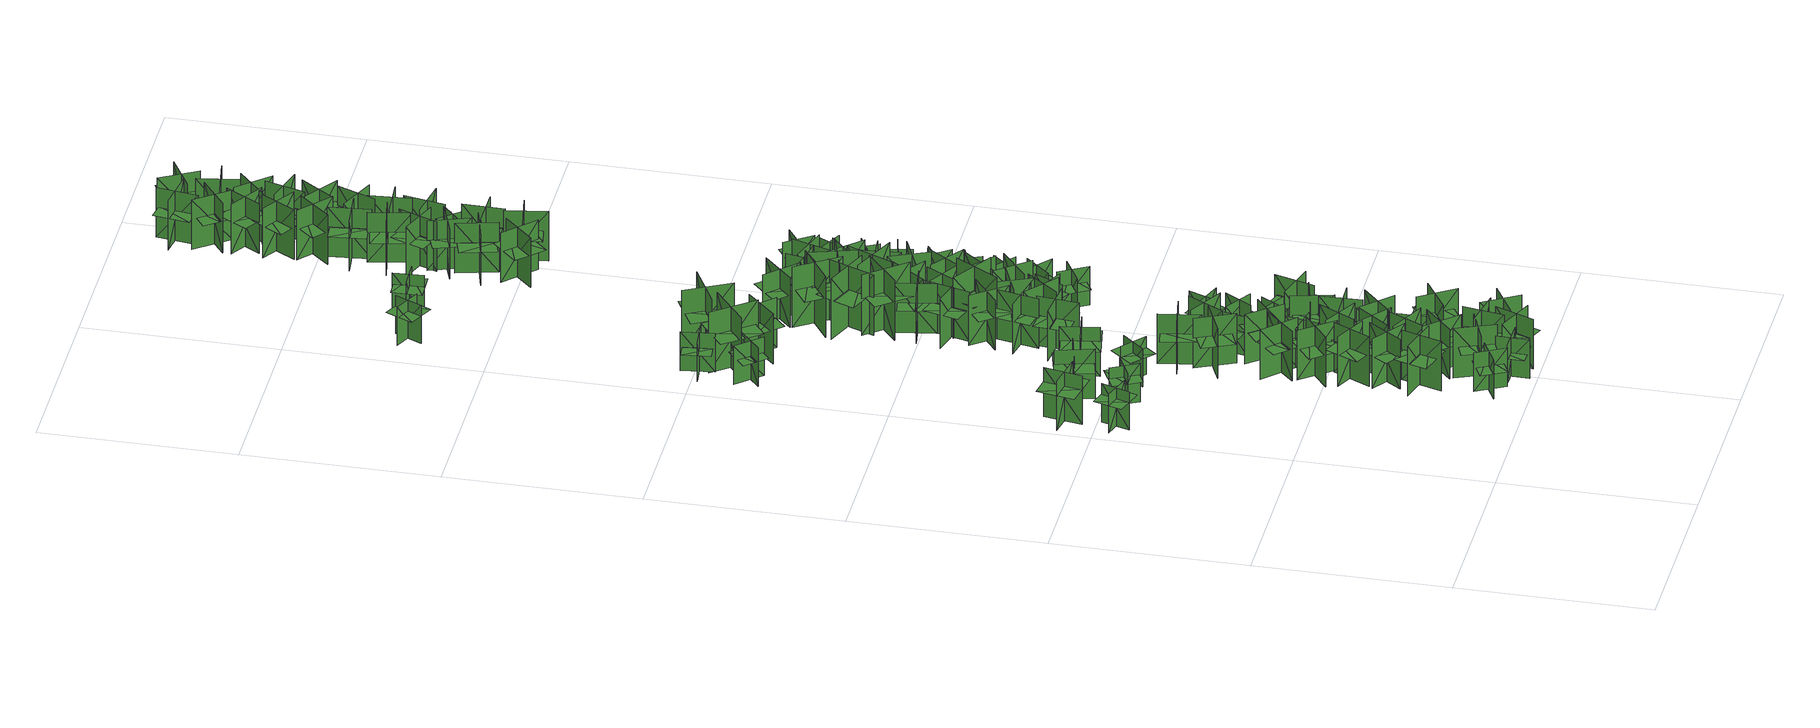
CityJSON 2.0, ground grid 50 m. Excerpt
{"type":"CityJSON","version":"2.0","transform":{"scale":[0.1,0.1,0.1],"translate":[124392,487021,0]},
"CityObjects":{
"tree1":{"type":"SolitaryVegetationObject","geometry":[{"type":"MultiSurface","lod":"1","boundaries":[[[0,1,2]],[[0,2,3]],[[4,5,6]],[[4,6,7]],[[8,9,10]],[[8,10,11]],[[8,11,12]],[[8,12,13]]]}]},
"tree2":{"type":"SolitaryVegetationObject","geometry":[{"type":"MultiSurface","lod":"1","boundaries":[[[14,15,16]],[[14,16,17]],[[18,19,20]],[[18,20,21]],[[22,23,24]],[[22,24,25]],[[22,25,26]],[[22,26,27]]]}]},
"tree3":{"type":"SolitaryVegetationObject","geometry":[{"type":"MultiSurface","lod":"1","boundaries":[[[28,29,30]],[[28,30,31]],[[32,33,34]],[[32,34,35]],[[36,37,38]],[[36,38,39]],[[36,40,41]],[[36,41,37]]]}]},
"tree4":{"type":"SolitaryVegetationObject","geometry":[{"type":"MultiSurface","lod":"1","boundaries":[[[42,43,44]],[[42,44,45]],[[46,47,48]],[[46,48,49]],[[50,51,52]],[[50,52,53]],[[50,53,54]],[[50,54,55]]]}]},
"tree5":{"type":"SolitaryVegetationObject","geometry":[{"type":"MultiSurface","lod":"1","boundaries":[[[56,57,58]],[[56,58,59]],[[60,61,62]],[[60,62,63]],[[64,65,66]],[[64,66,67]],[[64,68,69]],[[64,69,65]]]}]},
"tree6":{"type":"SolitaryVegetationObject","geometry":[{"type":"MultiSurface","lod":"1","boundaries":[[[70,71,72]],[[70,72,73]],[[74,75,76]],[[74,76,77]],[[78,79,80]],[[78,80,81]],[[78,82,83]],[[78,83,79]]]}]},
"tree7":{"type":"SolitaryVegetationObject","geometry":[{"type":"MultiSurface","lod":"1","boundaries":[[[84,85,86]],[[84,86,87]],[[88,89,90]],[[88,90,91]],[[92,93,94]],[[92,94,95]],[[92,95,96]],[[92,96,97]]]}]},
"tree8":{"type":"SolitaryVegetationObject","geometry":[{"type":"MultiSurface","lod":"1","boundaries":[[[98,99,100]],[[98,100,101]],[[102,103,104]],[[102,104,105]],[[106,107,108]],[[106,108,109]],[[106,110,111]],[[106,111,107]]]}]},
"tree9":{"type":"SolitaryVegetationObject","geometry":[{"type":"MultiSurface","lod":"1","boundaries":[[[112,113,114]],[[112,114,115]],[[116,117,118]],[[116,118,119]],[[120,121,122]],[[120,122,123]],[[120,124,125]],[[120,125,121]]]}]},
"tree10":{"type":"SolitaryVegetationObject","geometry":[{"type":"MultiSurface","lod":"1","boundaries":[[[126,127,128]],[[126,128,129]],[[130,131,132]],[[130,132,133]],[[134,135,136]],[[134,136,137]],[[134,138,139]],[[134,139,135]]]}]},
"tree11":{"type":"SolitaryVegetationObject","geometry":[{"type":"MultiSurface","lod":"1","boundaries":[[[140,141,142]],[[140,142,143]],[[144,145,146]],[[144,146,147]],[[148,149,150]],[[148,150,151]],[[148,152,153]],[[148,153,149]]]}]},
"tree12":{"type":"SolitaryVegetationObject","geometry":[{"type":"MultiSurface","lod":"1","boundaries":[[[154,155,156]],[[154,156,157]],[[158,159,160]],[[158,160,161]],[[162,163,164]],[[162,164,165]],[[162,166,167]],[[162,167,163]]]}]},
"tree13":{"type":"SolitaryVegetationObject","geometry":[{"type":"MultiSurface","lod":"1","boundaries":[[[168,169,170]],[[168,170,171]],[[172,173,174]],[[172,174,175]],[[176,177,178]],[[176,178,179]],[[176,180,181]],[[176,181,177]]]}]},
"tree14":{"type":"SolitaryVegetationObject","geometry":[{"type":"MultiSurface","lod":"1","boundaries":[[[182,183,184]],[[182,184,185]],[[186,187,188]],[[186,188,189]],[[190,191,192]],[[190,192,193]],[[190,194,195]],[[190,195,191]]]}]},
"tree15":{"type":"SolitaryVegetationObject","geometry":[{"type":"MultiSurface","lod":"1","boundaries":[[[196,197,198]],[[196,198,199]],[[200,201,202]],[[200,202,203]],[[204,205,206]],[[204,206,207]],[[204,207,208]],[[204,208,209]]]}]},
"tree16":{"type":"SolitaryVegetationObject","geometry":[{"type":"MultiSurface","lod":"1","boundaries":[[[210,211,212]],[[210,212,213]],[[214,215,216]],[[214,216,217]],[[218,219,220]],[[218,220,221]],[[218,222,223]],[[218,223,219]]]}]},
"tree17":{"type":"SolitaryVegetationObject","geometry":[{"type":"MultiSurface","lod":"1","boundaries":[[[224,225,226]],[[224,226,227]],[[228,229,230]],[[228,230,231]],[[232,233,234]],[[232,234,235]],[[232,236,237]],[[232,237,233]]]}]},
"tree18":{"type":"SolitaryVegetationObject","geometry":[{"type":"MultiSurface","lod":"1","boundaries":[[[238,239,240]],[[238,240,241]],[[242,243,244]],[[242,244,245]],[[246,247,248]],[[246,248,249]],[[246,250,251]],[[246,251,247]]]}]},
"tree19":{"type":"SolitaryVegetationObject","geometry":[{"type":"MultiSurface","lod":"1","boundaries":[[[252,253,254]],[[252,254,255]],[[256,257,258]],[[256,258,259]],[[260,261,262]],[[260,262,263]],[[260,263,264]],[[260,264,265]]]}]},
"tree20":{"type":"SolitaryVegetationObject","geometry":[{"type":"MultiSurface","lod":"1","boundaries":[[[266,267,268]],[[266,268,269]],[[270,271,272]],[[270,272,273]],[[274,275,276]],[[274,276,277]],[[274,278,279]],[[274,279,275]]]}]},
"tree21":{"type":"SolitaryVegetationObject","geometry":[{"type":"MultiSurface","lod":"1","boundaries":[[[280,281,282]],[[280,282,283]],[[284,285,286]],[[284,286,287]],[[288,289,290]],[[288,290,291]],[[288,292,293]],[[288,293,289]]]}]},
"tree22":{"type":"SolitaryVegetationObject","geometry":[{"type":"MultiSurface","lod":"1","boundaries":[[[294,295,296]],[[294,296,297]],[[298,299,300]],[[298,300,301]],[[302,303,304]],[[302,304,305]],[[302,306,307]],[[302,307,303]]]}]},
"tree23":{"type":"SolitaryVegetationObject","geometry":[{"type":"MultiSurface","lod":"1","boundaries":[[[308,309,310]],[[308,310,311]],[[312,313,314]],[[312,314,315]],[[316,317,318]],[[316,318,319]],[[316,320,321]],[[316,321,317]]]}]},
"tree24":{"type":"SolitaryVegetationObject","geometry":[{"type":"MultiSurface","lod":"1","boundaries":[[[322,323,324]],[[322,324,325]],[[326,327,328]],[[326,328,329]],[[330,331,332]],[[330,332,333]],[[330,334,335]],[[330,335,331]]]}]},
"tree25":{"type":"SolitaryVegetationObject","geometry":[{"type":"MultiSurface","lod":"1","boundaries":[[[336,337,338]],[[336,338,339]],[[340,341,342]],[[340,342,343]],[[344,345,346]],[[344,346,347]],[[344,348,349]],[[344,349,345]]]}]},
"tree26":{"type":"SolitaryVegetationObject","geometry":[{"type":"MultiSurface","lod":"1","boundaries":[[[350,351,352]],[[350,352,353]],[[354,355,356]],[[354,356,357]],[[358,359,360]],[[358,360,361]],[[358,362,363]],[[358,363,359]]]}]},
"tree27":{"type":"SolitaryVegetationObject","geometry":[{"type":"MultiSurface","lod":"1","boundaries":[[[364,365,366]],[[364,366,367]],[[368,369,370]],[[368,370,371]],[[372,373,374]],[[372,374,375]],[[372,376,377]],[[372,377,373]]]}]},
"tree28":{"type":"SolitaryVegetationObject","geometry":[{"type":"MultiSurface","lod":"1","boundaries":[[[378,379,380]],[[378,380,381]],[[382,383,384]],[[382,384,385]],[[386,387,388]],[[386,388,389]],[[386,390,391]],[[386,391,387]]]}]},
"tree29":{"type":"SolitaryVegetationObject","geometry":[{"type":"MultiSurface","lod":"1","boundaries":[[[392,393,394]],[[392,394,395]],[[396,397,398]],[[396,398,399]],[[400,401,402]],[[400,402,403]],[[400,404,405]],[[400,405,401]]]}]},
"tree30":{"type":"SolitaryVegetationObject","geometry":[{"type":"MultiSurface","lod":"1","boundaries":[[[406,407,408]],[[406,408,409]],[[410,411,412]],[[410,412,413]],[[414,415,416]],[[414,416,417]],[[414,418,419]],[[414,419,415]]]}]},
"tree31":{"type":"SolitaryVegetationObject","geometry":[{"type":"MultiSurface","lod":"1","boundaries":[[[420,421,422]],[[420,422,423]],[[424,425,426]],[[424,426,427]],[[428,429,430]],[[428,430,431]],[[428,432,433]],[[428,433,429]]]}]},
"tree32":{"type":"SolitaryVegetationObject","geometry":[{"type":"MultiSurface","lod":"1","boundaries":[[[434,435,436]],[[434,436,437]],[[438,439,440]],[[438,440,441]],[[442,443,444]],[[442,444,445]],[[442,446,447]],[[442,447,443]]]}]},
"tree33":{"type":"SolitaryVegetationObject","geometry":[{"type":"MultiSurface","lod":"1","boundaries":[[[448,449,450]],[[448,450,451]],[[452,453,454]],[[452,454,455]],[[456,457,458]],[[456,458,459]],[[456,460,461]],[[456,461,457]]]}]},
"tree34":{"type":"SolitaryVegetationObject","geometry":[{"type":"MultiSurface","lod":"1","boundaries":[[[462,463,464]],[[462,464,465]],[[466,467,468]],[[466,468,469]],[[470,471,472]],[[470,472,473]],[[470,474,475]],[[470,475,471]]]}]},
"tree35":{"type":"SolitaryVegetationObject","geometry":[{"type":"MultiSurface","lod":"1","boundaries":[[[476,477,478]],[[476,478,479]],[[480,481,482]],[[480,482,483]],[[484,485,486]],[[484,486,487]],[[484,488,489]],[[484,489,485]]]}]},
"tree36":{"type":"SolitaryVegetationObject","geometry":[{"type":"MultiSurface","lod":"1","boundaries":[[[490,491,492]],[[490,492,493]],[[494,495,496]],[[494,496,497]],[[498,499,500]],[[498,500,501]],[[498,502,503]],[[498,503,499]]]}]},
"tree37":{"type":"SolitaryVegetationObject","geometry":[{"type":"MultiSurface","lod":"1","boundaries":[[[504,505,506]],[[504,506,507]],[[508,509,510]],[[508,510,511]],[[512,513,514]],[[512,514,515]],[[512,516,517]],[[512,517,513]]]}]},
"tree38":{"type":"SolitaryVegetationObject","geometry":[{"type":"MultiSurface","lod":"1","boundaries":[[[518,519,520]],[[518,520,521]],[[522,523,524]],[[522,524,525]],[[526,527,528]],[[526,528,529]],[[526,530,531]],[[526,531,527]]]}]},
"tree39":{"type":"SolitaryVegetationObject","geometry":[{"type":"MultiSurface","lod":"1","boundaries":[[[532,533,534]],[[532,534,535]],[[536,537,538]],[[536,538,539]],[[540,541,542]],[[540,542,543]],[[540,544,545]],[[540,545,541]]]}]},
"tree40":{"type":"SolitaryVegetationObject","geometry":[{"type":"MultiSurface","lod":"1","boundaries":[[[546,547,548]],[[546,548,549]],[[550,551,552]],[[550,552,553]],[[554,555,556]],[[554,556,557]],[[554,558,559]],[[554,559,555]]]}]},
"tree41":{"type":"SolitaryVegetationObject","geometry":[{"type":"MultiSurface","lod":"1","boundaries":[[[560,561,562]],[[560,562,563]],[[564,565,566]],[[564,566,567]],[[568,569,570]],[[568,570,571]],[[568,572,573]],[[568,573,569]]]}]},
"tree42":{"type":"SolitaryVegetationObject","geometry":[{"type":"MultiSurface","lod":"1","boundaries":[[[574,575,576]],[[574,576,577]],[[578,579,580]],[[578,580,581]],[[582,583,584]],[[582,584,585]],[[582,586,587]],[[582,587,583]]]}]},
"tree43":{"type":"SolitaryVegetationObject","geometry":[{"type":"MultiSurface","lod":"1","boundaries":[[[588,589,590]],[[588,590,591]],[[592,593,594]],[[592,594,595]],[[596,597,598]],[[596,598,599]],[[596,600,601]],[[596,601,597]]]}]},
"tree44":{"type":"SolitaryVegetationObject","geometry":[{"type":"MultiSurface","lod":"1","boundaries":[[[602,603,604]],[[602,604,605]],[[606,607,608]],[[606,608,609]],[[610,611,612]],[[610,612,613]],[[610,614,615]],[[610,615,611]]]}]},
"tree45":{"type":"SolitaryVegetationObject","geometry":[{"type":"MultiSurface","lod":"1","boundaries":[[[616,617,618]],[[616,618,619]],[[620,621,622]],[[620,622,623]],[[624,625,626]],[[624,626,627]],[[624,628,629]],[[624,629,625]]]}]},
"tree46":{"type":"SolitaryVegetationObject","geometry":[{"type":"MultiSurface","lod":"1","boundaries":[[[630,631,632]],[[630,632,633]],[[634,635,636]],[[634,636,637]],[[638,639,640]],[[638,640,641]],[[638,642,643]],[[638,643,639]]]}]},
"tree47":{"type":"SolitaryVegetationObject","geometry":[{"type":"MultiSurface","lod":"1","boundaries":[[[644,645,646]],[[644,646,647]],[[648,649,650]],[[648,650,651]],[[652,653,654]],[[652,654,655]],[[652,656,657]],[[652,657,653]]]}]},
"tree48":{"type":"SolitaryVegetationObject","geometry":[{"type":"MultiSurface","lod":"1","boundaries":[[[658,659,660]],[[658,660,661]],[[662,663,664]],[[662,664,665]],[[666,667,668]],[[666,668,669]],[[666,670,671]],[[666,671,667]]]}]},
"tree49":{"type":"SolitaryVegetationObject","geometry":[{"type":"MultiSurface","lod":"1","boundaries":[[[672,673,674]],[[672,674,675]],[[676,677,678]],[[676,678,679]],[[680,681,682]],[[680,682,683]],[[680,684,685]],[[680,685,681]]]}]},
"tree50":{"type":"SolitaryVegetationObject","geometry":[{"type":"MultiSurface","lod":"1","boundaries":[[[686,687,688]],[[686,688,689]],[[690,691,692]],[[690,692,693]],[[694,695,696]],[[694,696,697]],[[694,698,699]],[[694,699,695]]]}]},
"tree51":{"type":"SolitaryVegetationObject","geometry":[{"type":"MultiSurface","lod":"1","boundaries":[[[700,701,702]],[[700,702,703]],[[704,705,706]],[[704,706,707]],[[708,709,710]],[[708,710,711]],[[708,712,713]],[[708,713,709]]]}]},
"tree52":{"type":"SolitaryVegetationObject","geometry":[{"type":"MultiSurface","lod":"1","boundaries":[[[714,715,716]],[[714,716,717]],[[718,719,720]],[[718,720,721]],[[722,723,724]],[[722,724,725]],[[722,726,727]],[[722,727,723]]]}]},
"tree53":{"type":"SolitaryVegetationObject","geometry":[{"type":"MultiSurface","lod":"1","boundaries":[[[728,729,730]],[[728,730,731]],[[732,733,734]],[[732,734,735]],[[736,737,738]],[[736,738,739]],[[736,740,741]],[[736,741,737]]]}]},
"tree54":{"type":"SolitaryVegetationObject","geometry":[{"type":"MultiSurface","lod":"1","boundaries":[[[742,743,744]],[[742,744,745]],[[746,747,748]],[[746,748,749]],[[750,751,752]],[[750,752,753]],[[750,754,755]],[[750,755,751]]]}]},
"tree55":{"type":"SolitaryVegetationObject","geometry":[{"type":"MultiSurface","lod":"1","boundaries":[[[756,757,758]],[[756,758,759]],[[760,761,762]],[[760,762,763]],[[764,765,766]],[[764,766,767]],[[764,768,769]],[[764,769,765]]]}]},
"tree56":{"type":"SolitaryVegetationObject","geometry":[{"type":"MultiSurface","lod":"1","boundaries":[[[770,771,772]],[[770,772,773]],[[774,775,776]],[[774,776,777]],[[778,779,780]],[[778,780,781]],[[778,782,783]],[[778,783,779]]]}]},
"tree57":{"type":"SolitaryVegetationObject","geometry":[{"type":"MultiSurface","lod":"1","boundaries":[[[784,785,786]],[[784,786,787]],[[788,789,790]],[[788,790,791]],[[792,793,794]],[[792,794,795]],[[792,796,797]],[[792,797,793]]]}]},
"tree58":{"type":"SolitaryVegetationObject","geometry":[{"type":"MultiSurface","lod":"1","boundaries":[[[798,799,800]],[[798,800,801]],[[802,803,804]],[[802,804,805]],[[806,807,808]],[[806,808,809]],[[806,809,810]],[[806,810,811]]]}]},
"tree59":{"type":"SolitaryVegetationObject","geometry":[{"type":"MultiSurface","lod":"1","boundaries":[[[812,813,814]],[[812,814,815]],[[816,817,818]],[[816,818,819]],[[820,821,822]],[[820,822,823]],[[820,824,825]],[[820,825,821]]]}]},
"tree60":{"type":"SolitaryVegetationObject","geometry":[{"type":"MultiSurface","lod":"1","boundaries":[[[826,827,828]],[[826,828,829]],[[830,831,832]],[[830,832,833]],[[834,835,836]],[[834,836,837]],[[834,838,839]],[[834,839,835]]]}]},
"tree61":{"type":"SolitaryVegetationObject","geometry":[{"type":"MultiSurface","lod":"1","boundaries":[[[840,841,842]],[[840,842,843]],[[844,845,846]],[[844,846,847]],[[848,849,850]],[[848,850,851]],[[848,852,853]],[[848,853,849]]]}]},
"tree62":{"type":"SolitaryVegetationObject","geometry":[{"type":"MultiSurface","lod":"1","boundaries":[[[854,855,856]],[[854,856,857]],[[858,859,860]],[[858,860,861]],[[862,863,864]],[[862,864,865]],[[862,866,867]],[[862,867,863]]]}]},
"tree63":{"type":"SolitaryVegetationObject","geometry":[{"type":"MultiSurface","lod":"1","boundaries":[[[868,869,870]],[[868,870,871]],[[872,873,874]],[[872,874,875]],[[876,877,878]],[[876,878,879]],[[876,880,881]],[[876,881,877]]]}]},
"tree64":{"type":"SolitaryVegetationObject","geometry":[{"type":"MultiSurface","lod":"1","boundaries":[[[882,883,884]],[[882,884,885]],[[886,887,888]],[[886,888,889]],[[890,891,892]],[[890,892,893]],[[890,894,895]],[[890,895,891]]]}]},
"tree65":{"type":"SolitaryVegetationObject","geometry":[{"type":"MultiSurface","lod":"1","boundaries":[[[896,897,898]],[[896,898,899]],[[900,901,902]],[[900,902,903]],[[904,905,906]],[[904,906,907]],[[904,908,909]],[[904,909,905]]]}]},
"tree66":{"type":"SolitaryVegetationObject","geometry":[{"type":"MultiSurface","lod":"1","boundaries":[[[910,911,912]],[[910,912,913]],[[914,915,916]],[[914,916,917]],[[918,919,920]],[[918,920,921]],[[918,922,923]],[[918,923,919]]]}]},
"tree67":{"type":"SolitaryVegetationObject","geometry":[{"type":"MultiSurface","lod":"1","boundaries":[[[924,925,926]],[[924,926,927]],[[928,929,930]],[[928,930,931]],[[932,933,934]],[[932,934,935]],[[932,936,937]],[[932,937,933]]]}]},
"tree68":{"type":"SolitaryVegetationObject","geometry":[{"type":"MultiSurface","lod":"1","boundaries":[[[938,939,940]],[[938,940,941]],[[942,943,944]],[[942,944,945]],[[946,947,948]],[[946,948,949]],[[946,950,951]],[[946,951,947]]]}]},
"tree69":{"type":"SolitaryVegetationObject","geometry":[{"type":"MultiSurface","lod":"1","boundaries":[[[952,953,954]],[[952,954,955]],[[956,957,958]],[[956,958,959]],[[960,961,962]],[[960,962,963]],[[960,964,965]],[[960,965,961]]]}]},
"tree70":{"type":"SolitaryVegetationObject","geometry":[{"type":"MultiSurface","lod":"1","boundaries":[[[966,967,968]],[[966,968,969]],[[970,971,972]],[[970,972,973]],[[974,975,976]],[[974,976,977]],[[974,978,979]],[[974,979,975]]]}]},
"tree71":{"type":"SolitaryVegetationObject","geometry":[{"type":"MultiSurface","lod":"1","boundaries":[[[980,981,982]],[[980,982,983]],[[984,985,986]],[[984,986,987]],[[988,989,990]],[[988,990,991]],[[988,992,993]],[[988,993,989]]]}]},
"tree72":{"type":"SolitaryVegetationObject","geometry":[{"type":"MultiSurface","lod":"1","boundaries":[[[994,995,996]],[[994,996,997]],[[998,999,1000]],[[998,1000,1001]],[[1002,1003,1004]],[[1002,1004,1005]],[[1002,1006,1007]],[[1002,1007,1003]]]}]},
"tree73":{"type":"SolitaryVegetationObject","geometry":[{"type":"MultiSurface","lod":"1","boundaries":[[[1008,1009,1010]],[[1008,1010,1011]],[[1012,1013,1014]],[[1012,1014,1015]],[[1016,1017,1018]],[[1016,1018,1019]],[[1016,1019,1020]],[[1016,1020,1021]]]}]},
"tree74":{"type":"SolitaryVegetationObject","geometry":[{"type":"MultiSurface","lod":"1","boundaries":[[[1022,1023,1024]],[[1022,1024,1025]],[[1026,1027,1028]],[[1026,1028,1029]],[[1030,1031,1032]],[[1030,1032,1033]],[[1030,1034,1035]],[[1030,1035,1031]]]}]},
"tree75":{"type":"SolitaryVegetationObject","geometry":[{"type":"MultiSurface","lod":"1","boundaries":[[[1036,1037,1038]],[[1036,1038,1039]],[[1040,1041,1042]],[[1040,1042,1043]],[[1044,1045,1046]],[[1044,1046,1047]],[[1044,1048,1049]],[[1044,1049,1045]]]}]},
"tree76":{"type":"SolitaryVegetationObject","geometry":[{"type":"MultiSurface","lod":"1","boundaries":[[[1050,1051,1052]],[[1050,1052,1053]],[[1054,1055,1056]],[[1054,1056,1057]],[[1058,1059,1060]],[[1058,1060,1061]],[[1058,1062,1063]],[[1058,1063,1059]]]}]},
"tree77":{"type":"SolitaryVegetationObject","geometry":[{"type":"MultiSurface","lod":"1","boundaries":[[[1064,1065,1066]],[[1064,1066,1067]],[[1068,1069,1070]],[[1068,1070,1071]],[[1072,1073,1074]],[[1072,1074,1075]],[[1072,1076,1077]],[[1072,1077,1073]]]}]},
"tree78":{"type":"SolitaryVegetationObject","geometry":[{"type":"MultiSurface","lod":"1","boundaries":[[[1078,1079,1080]],[[1078,1080,1081]],[[1082,1083,1084]],[[1082,1084,1085]],[[1086,1087,1088]],[[1086,1088,1089]],[[1086,1090,1091]],[[1086,1091,1087]]]}]},
"tree79":{"type":"SolitaryVegetationObject","geometry":[{"type":"MultiSurface","lod":"1","boundaries":[[[1092,1093,1094]],[[1092,1094,1095]],[[1096,1097,1098]],[[1096,1098,1099]],[[1100,1101,1102]],[[1100,1102,1103]],[[1100,1104,1105]],[[1100,1105,1101]]]}]},
"tree80":{"type":"SolitaryVegetationObject","geometry":[{"type":"MultiSurface","lod":"1","boundaries":[[[1106,1107,1108]],[[1106,1108,1109]],[[1110,1111,1112]],[[1110,1112,1113]],[[1114,1115,1116]],[[1114,1116,1117]],[[1114,1118,1119]],[[1114,1119,1115]]]}]},
"tree81":{"type":"SolitaryVegetationObject","geometry":[{"type":"MultiSurface","lod":"1","boundaries":[[[1120,1121,1122]],[[1120,1122,1123]],[[1124,1125,1126]],[[1124,1126,1127]],[[1128,1129,1130]],[[1128,1130,1131]],[[1128,1132,1133]],[[1128,1133,1129]]]}]},
"tree82":{"type":"SolitaryVegetationObject","geometry":[{"type":"MultiSurface","lod":"1","boundaries":[[[1134,1135,1136]],[[1134,1136,1137]],[[1138,1139,1140]],[[1138,1140,1141]],[[1142,1143,1144]],[[1142,1144,1145]],[[1142,1146,1147]],[[1142,1147,1143]]]}]},
"tree83":{"type":"SolitaryVegetationObject","geometry":[{"type":"MultiSurface","lod":"1","boundaries":[[[1148,1149,1150]],[[1148,1150,1151]],[[1152,1153,1154]],[[1152,1154,1155]],[[1156,1157,1158]],[[1156,1158,1159]],[[1156,1160,1161]],[[1156,1161,1157]]]}]},
"tree84":{"type":"SolitaryVegetationObject","geometry":[{"type":"MultiSurface","lod":"1","boundaries":[[[1162,1163,1164]],[[1162,1164,1165]],[[1166,1167,1168]],[[1166,1168,1169]],[[1170,1171,1172]],[[1170,1172,1173]],[[1170,1174,1175]],[[1170,1175,1171]]]}]},
"tree85":{"type":"SolitaryVegetationObject","geometry":[{"type":"MultiSurface","lod":"1","boundaries":[[[1176,1177,1178]],[[1176,1178,1179]],[[1180,1181,1182]],[[1180,1182,1183]],[[1184,1185,1186]],[[1184,1186,1187]],[[1184,1188,1189]],[[1184,1189,1185]]]}]},
"tree86":{"type":"SolitaryVegetationObject","geometry":[{"type":"MultiSurface","lod":"1","boundaries":[[[1190,1191,1192]],[[1190,1192,1193]],[[1194,1195,1196]],[[1194,1196,1197]],[[1198,1199,1200]],[[1198,1200,1201]],[[1198,1202,1203]],[[1198,1203,1199]]]}]},
"tree87":{"type":"SolitaryVegetationObject","geometry":[{"type":"MultiSurface","lod":"1","boundaries":[[[1204,1205,1206]],[[1204,1206,1207]],[[1208,1209,1210]],[[1208,1210,1211]],[[1212,1213,1214]],[[1212,1214,1215]],[[1212,1216,1217]],[[1212,1217,1213]]]}]},
"tree88":{"type":"SolitaryVegetationObject","geometry":[{"type":"MultiSurface","lod":"1","boundaries":[[[1218,1219,1220]],[[1218,1220,1221]],[[1222,1223,1224]],[[1222,1224,1225]],[[1226,1227,1228]],[[1226,1228,1229]],[[1226,1230,1231]],[[1226,1231,1227]]]}]},
"tree89":{"type":"SolitaryVegetationObject","geometry":[{"type":"MultiSurface","lod":"1","boundaries":[[[1232,1233,1234]],[[1232,1234,1235]],[[1236,1237,1238]],[[1236,1238,1239]],[[1240,1241,1242]],[[1240,1242,1243]],[[1240,1244,1245]],[[1240,1245,1241]]]}]},
"tree90":{"type":"SolitaryVegetationObject","geometry":[{"type":"MultiSurface","lod":"1","boundaries":[[[1246,1247,1248]],[[1246,1248,1249]],[[1250,1251,1252]],[[1250,1252,1253]],[[1254,1255,1256]],[[1254,1256,1257]],[[1254,1258,1259]],[[1254,1259,1255]]]}]},
"tree91":{"type":"SolitaryVegetationObject","geometry":[{"type":"MultiSurface","lod":"1","boundaries":[[[1260,1261,1262]],[[1260,1262,1263]],[[1264,1265,1266]],[[1264,1266,1267]],[[1268,1269,1270]],[[1268,1270,1271]],[[1268,1272,1273]],[[1268,1273,1269]]]}]},
"tree92":{"type":"SolitaryVegetationObject","geometry":[{"type":"MultiSurface","lod":"1","boundaries":[[[1274,1275,1276]],[[1274,1276,1277]],[[1278,1279,1280]],[[1278,1280,1281]],[[1282,1283,1284]],[[1282,1284,1285]],[[1282,1286,1287]],[[1282,1287,1283]]]}]},
"tree93":{"type":"SolitaryVegetationObject","geometry":[{"type":"MultiSurface","lod":"1","boundaries":[[[1288,1289,1290]],[[1288,1290,1291]],[[1292,1293,1294]],[[1292,1294,1295]],[[1296,1297,1298]],[[1296,1298,1299]],[[1296,1300,1301]],[[1296,1301,1297]]]}]},
"tree94":{"type":"SolitaryVegetationObject","geometry":[{"type":"MultiSurface","lod":"1","boundaries":[[[1302,1303,1304]],[[1302,1304,1305]],[[1306,1307,1308]],[[1306,1308,1309]],[[1310,1311,1312]],[[1310,1312,1313]],[[1310,1314,1315]],[[1310,1315,1311]]]}]},
"tree95":{"type":"SolitaryVegetationObject","geometry":[{"type":"MultiSurface","lod":"1","boundaries":[[[1316,1317,1318]],[[1316,1318,1319]],[[1320,1321,1322]],[[1320,1322,1323]],[[1324,1325,1326]],[[1324,1326,1327]],[[1324,1328,1329]],[[1324,1329,1325]]]}]},
"tree96":{"type":"SolitaryVegetationObject","geometry":[{"type":"MultiSurface","lod":"1","boundaries":[[[1330,1331,1332]],[[1330,1332,1333]],[[1334,1335,1336]],[[1334,1336,1337]],[[1338,1339,1340]],[[1338,1340,1341]],[[1338,1342,1343]],[[1338,1343,1339]]]}]},
"tree97":{"type":"SolitaryVegetationObject","geometry":[{"type":"MultiSurface","lod":"1","boundaries":[[[1344,1345,1346]],[[1344,1346,1347]],[[1348,1349,1350]],[[1348,1350,1351]],[[1352,1353,1354]],[[1352,1354,1355]],[[1352,1356,1357]],[[1352,1357,1353]]]}]},
"tree98":{"type":"SolitaryVegetationObject","geometry":[{"type":"MultiSurface","lod":"1","boundaries":[[[1358,1359,1360]],[[1358,1360,1361]],[[1362,1363,1364]],[[1362,1364,1365]],[[1366,1367,1368]],[[1366,1368,1369]],[[1366,1370,1371]],[[1366,1371,1367]]]}]},
"tree99":{"type":"SolitaryVegetationObject","geometry":[{"type":"MultiSurface","lod":"1","boundaries":[[[1372,1373,1374]],[[1372,1374,1375]],[[1376,1377,1378]],[[1376,1378,1379]],[[1380,1381,1382]],[[1380,1382,1383]],[[1380,1384,1385]],[[1380,1385,1381]]]}]},
"tree100":{"type":"SolitaryVegetationObject","geometry":[{"type":"MultiSurface","lod":"1","boundaries":[[[1386,1387,1388]],[[1386,1388,1389]],[[1390,1391,1392]],[[1390,1392,1393]],[[1394,1395,1396]],[[1394,1396,1397]],[[1394,1398,1399]],[[1394,1399,1395]]]}]}
},
"vertices":[
[29,962,15],[102,938,15],[102,938,123],[29,962,123],[52,916,15],[76,989,15],[76,989,123],[52,916,123],[52,916,93],[89,904,93],[113,977,93],[76,989,93],[39,1002,93],[15,928,93],
[18,1088,13],[116,1070,13],[116,1070,151],[18,1088,151],[56,1034,13],[74,1132,13],[74,1132,151],[56,1034,151],[56,1034,112],[104,1025,112],[123,1122,112],[74,1132,112],[25,1141,112],[7,1043,112],
[431,119,27],[356,80,27],[356,80,136],[431,119,136],[380,134,27],[380,134,136],[419,60,136],[419,60,27],[427,113,94],[362,79,94],[378,49,94],[443,83,94],[411,145,94],[346,111,94],
[154,987,13],[189,918,13],[189,918,121],[154,987,121],[137,938,13],[207,973,13],[207,973,121],[137,938,121],[137,938,91],[155,904,91],[224,938,91],[207,973,91],[189,1008,91],[120,973,91],
[440,258,21],[337,289,21],[337,289,161],[440,258,161],[408,318,21],[408,318,161],[377,214,161],[377,214,21],[433,256,108],[342,283,108],[329,241,108],[420,214,108],[446,300,108],[355,327,108],
[464,98,30],[463,14,30],[463,14,139],[464,98,139],[426,61,30],[426,61,139],[511,60,139],[511,60,30],[467,93,97],[466,19,97],[500,19,97],[502,92,97],[432,93,97],[431,20,97],
[158,1124,12],[184,1028,12],[184,1028,151],[158,1124,151],[124,1067,12],[221,1092,12],[221,1092,151],[124,1067,151],[124,1067,112],[137,1019,112],[233,1044,112],[221,1092,112],[208,1140,112],[112,1115,112],
[411,123,25],[512,162,25],[512,162,165],[411,123,165],[474,96,25],[474,96,165],[435,197,165],[435,197,25],[416,129,112],[504,163,112],[489,204,112],[401,170,112],[433,87,112],[521,121,112],
[355,380,19],[444,318,19],[444,318,159],[355,380,159],[367,313,19],[367,313,159],[429,402,159],[429,402,19],[363,380,106],[440,326,106],[465,362,106],[388,416,106],[337,342,106],[414,288,106],
[415,487,17],[367,390,17],[367,390,157],[415,487,157],[351,465,17],[351,465,157],[448,417,157],[448,417,17],[415,479,103],[374,394,103],[413,375,103],[455,460,103],[374,499,103],[333,414,103],
[431,272,24],[505,192,24],[505,192,164],[431,272,164],[430,204,24],[430,204,164],[509,278,164],[509,278,24],[439,269,110],[504,200,110],[536,230,110],[471,299,110],[406,238,110],[470,169,110],
[430,559,15],[345,493,15],[345,493,155],[430,559,155],[363,567,15],[363,567,155],[430,482,155],[430,482,15],[428,552,101],[353,494,101],[380,459,101],[455,517,101],[400,588,101],[325,530,101],
[513,16,26],[554,117,26],[554,117,166],[513,16,166],[576,43,26],[576,43,166],[475,84,166],[475,84,26],[512,24,112],[547,112,112],[506,128,112],[471,41,112],[554,7,112],[589,95,112],
[483,364,22],[435,267,22],[435,267,162],[483,364,162],[419,342,22],[419,342,162],[516,294,162],[516,294,22],[484,356,108],[442,271,108],[481,252,108],[523,336,108],[443,376,108],[401,292,108],
[309,984,14],[257,926,14],[257,926,121],[309,984,121],[257,981,14],[315,930,14],[315,930,121],[257,981,121],[257,981,91],[232,952,91],[290,901,91],[315,930,91],[341,959,91],[283,1010,91],
[539,195,26],[520,89,26],[520,89,166],[539,195,166],[484,156,26],[484,156,166],[590,137,166],[590,137,26],[542,188,112],[525,95,112],[569,87,112],[586,180,112],[497,196,112],[481,103,112],
[490,441,20],[423,356,20],[423,356,160],[490,441,160],[423,433,20],[423,433,160],[508,366,160],[508,366,20],[489,433,107],[431,359,107],[465,332,107],[524,406,107],[454,461,107],[395,387,107],
[359,578,13],[436,655,13],[436,655,153],[359,578,153],[427,579,13],[427,579,153],[350,656,153],[350,656,13],[361,586,99],[428,653,99],[397,684,99],[330,618,99],[393,554,99],[460,621,99],
[286,1038,12],[270,1136,12],[270,1136,150],[286,1038,150],[325,1091,12],[227,1075,12],[227,1075,150],[325,1091,150],[325,1091,112],[317,1140,112],[219,1124,112],[227,1075,112],[235,1026,112],[333,1042,112],
[517,253,26],[546,215,26],[546,215,88],[517,253,88],[513,224,26],[513,224,88],[552,252,88],[552,252,26],[521,252,64],[546,218,64],[561,230,64],[537,264,64],[505,240,64],[529,206,64],
[416,508,19],[511,456,19],[511,456,159],[416,508,159],[436,443,19],[436,443,159],[488,538,159],[488,538,19],[424,508,105],[507,463,105],[528,501,105],[445,547,105],[402,468,105],[485,423,105],
[435,802,12],[336,758,12],[336,758,152],[435,802,152],[371,826,12],[371,826,152],[415,727,152],[415,727,12],[430,795,98],[344,757,98],[362,717,98],[448,755,98],[411,837,98],[325,798,98],
[619,66,26],[564,159,26],[564,159,166],[619,66,166],[636,132,26],[636,132,166],[542,77,166],[542,77,26],[612,70,112],[564,151,112],[526,129,112],[574,47,112],[651,93,112],[603,174,112],
[529,356,23],[528,272,23],[528,272,132],[529,356,132],[491,319,23],[491,319,132],[576,318,132],[576,318,23],[532,350,90],[531,277,90],[565,277,90],[566,350,90],[497,351,90],[496,277,90],
[453,536,18],[469,619,18],[469,619,127],[453,536,127],[496,566,18],[496,566,127],[414,582,127],[414,582,18],[451,542,85],[465,615,85],[431,621,85],[417,549,85],[486,536,85],[499,608,85],
[479,623,15],[411,707,15],[411,707,155],[479,623,155],[485,690,15],[485,690,155],[402,622,155],[402,622,15],[471,626,101],[412,699,101],[378,671,101],[437,598,101],[507,654,101],[447,728,101],
[374,915,12],[392,809,12],[392,809,152],[374,915,152],[335,859,12],[335,859,152],[442,878,152],[442,878,12],[379,909,98],[395,816,98],[439,824,98],[422,917,98],[334,901,98],[351,808,98],
[65,1836,15],[129,1891,15],[129,1891,124],[65,1836,124],[117,1832,15],[117,1832,124],[62,1896,124],[62,1896,15],[66,1842,82],[122,1890,82],[100,1916,82],[44,1868,82],[89,1815,82],[145,1863,82],
[495,370,20],[574,445,20],[574,445,160],[495,370,160],[563,369,20],[563,369,160],[488,447,160],[488,447,20],[497,378,106],[566,444,106],[535,475,106],[467,410,106],[529,345,106],[597,411,106],
[529,440,18],[526,548,18],[526,548,159],[529,440,159],[575,490,18],[575,490,159],[467,487,159],[467,487,18],[525,447,105],[522,541,105],[478,540,105],[481,446,105],[570,448,105],[567,543,105],
[634,302,21],[542,244,21],[542,244,161],[634,302,161],[567,316,21],[567,316,161],[626,225,161],[626,225,21],[630,294,107],[551,244,107],[574,207,107],[654,257,107],[606,333,107],[526,282,107],
[449,709,14],[467,791,14],[467,791,123],[449,709,123],[493,738,14],[493,738,123],[411,756,123],[411,756,14],[447,715,81],[463,787,81],[429,794,81],[414,722,81],[482,708,81],[497,779,81],
[471,858,11],[419,764,11],[419,764,152],[471,858,152],[406,839,11],[406,839,152],[501,787,152],[501,787,11],[472,850,98],[426,768,98],[465,746,98],[510,829,98],[432,872,98],[386,790,98],
[105,1951,17],[96,2035,17],[96,2035,126],[105,1951,126],[138,1993,17],[138,1993,126],[54,1984,126],[54,1984,17],[101,1956,84],[93,2029,84],[59,2026,84],[67,1953,84],[136,1960,84],[128,2033,84],
[515,618,17],[540,512,17],[540,512,157],[515,618,157],[480,560,17],[480,560,157],[585,585,157],[585,585,17],[521,612,103],[542,520,103],[585,530,103],[564,622,103],[476,602,103],[498,510,103],
[560,642,16],[487,683,16],[487,683,125],[560,642,125],[546,693,16],[546,693,125],[504,620,125],[504,620,16],[554,642,83],[490,678,83],[473,648,83],[537,612,83],[571,673,83],[507,709,83],
[107,1967,12],[188,1862,12],[188,1862,183],[107,1967,183],[97,1885,12],[97,1885,183],[202,1966,183],[202,1966,12],[116,1964,117],[187,1872,117],[229,1905,117],[159,1997,117],[72,1930,117],[143,1838,117],
[441,1166,11],[333,1177,11],[333,1177,151],[441,1166,151],[398,1218,11],[398,1218,151],[387,1111,151],[387,1111,11],[434,1163,97],[340,1172,97],[335,1128,97],[429,1119,97],[438,1208,97],[344,1217,97],
[506,712,14],[551,784,14],[551,784,123],[506,712,123],[557,724,14],[557,724,123],[486,770,123],[486,770,14],[506,719,81],[545,781,81],[517,799,81],[477,737,81],[536,700,81],[575,762,81],
[257,1831,12],[181,1909,12],[181,1909,153],[257,1831,153],[257,1899,12],[257,1899,153],[180,1823,153],[180,1823,12],[249,1833,99],[183,1901,99],[151,1870,99],[217,1802,99],[282,1865,99],[216,1932,99],
[581,571,13],[610,675,13],[610,675,153],[581,571,153],[640,604,13],[640,604,153],[536,634,153],[536,634,13],[579,578,99],[604,669,99],[562,681,99],[536,591,99],[622,566,99],[648,657,99],
[347,1267,11],[453,1245,11],[453,1245,151],[347,1267,151],[385,1211,11],[385,1211,151],[407,1317,151],[407,1317,11],[355,1270,97],[447,1251,97],[456,1294,97],[364,1313,97],[346,1225,97],[438,1206,97],
[492,842,12],[571,811,12],[571,811,121],[492,842,121],[514,794,12],[514,794,121],[544,872,121],[544,872,12],[498,843,79],[567,816,79],[579,848,79],[511,875,79],[486,810,79],[554,783,79],
[363,1379,11],[430,1293,11],[430,1293,152],[363,1379,152],[355,1311,11],[355,1311,152],[441,1378,152],[441,1378,11],[371,1376,98],[429,1301,98],[463,1328,98],[406,1403,98],[335,1348,98],[393,1273,98],
[380,1381,12],[407,1485,12],[407,1485,152],[380,1381,152],[438,1415,12],[438,1415,152],[333,1443,152],[333,1443,12],[377,1388,98],[401,1480,98],[359,1491,98],[335,1400,98],[421,1377,98],[445,1468,98],
[424,1176,11],[492,1259,11],[492,1259,152],[424,1176,152],[491,1183,11],[491,1183,152],[407,1252,152],[407,1252,11],[425,1184,98],[485,1257,98],[451,1285,98],[391,1212,98],[460,1155,98],[520,1228,98],
[189,2051,13],[251,1934,13],[251,1934,185],[189,2051,185],[165,1972,13],[165,1972,185],[282,2034,185],[282,2034,13],[197,2046,119],[251,1944,119],[299,1969,119],[245,2071,119],[148,2020,119],[202,1918,119],
[435,1340,12],[477,1240,12],[477,1240,152],[435,1340,152],[410,1277,12],[410,1277,152],[510,1319,152],[510,1319,12],[442,1335,98],[478,1248,98],[519,1265,98],[482,1352,98],[400,1318,98],[436,1231,98],
[344,1504,12],[451,1521,12],[451,1521,152],[344,1504,152],[400,1464,12],[400,1464,152],[382,1571,152],[382,1571,12],[351,1509,98],[444,1524,98],[437,1567,98],[344,1552,98],[358,1464,98],[451,1479,98],
[500,1353,11],[388,1422,11],[388,1422,182],[500,1353,182],[480,1433,11],[480,1433,182],[411,1320,182],[411,1320,11],[491,1353,116],[392,1413,116],[364,1367,116],[462,1307,116],[520,1400,116],[421,1460,116],
[355,1641,11],[439,1539,11],[439,1539,182],[355,1641,182],[348,1558,11],[348,1558,182],[449,1643,182],[449,1643,11],[364,1637,117],[438,1549,117],[479,1583,117],[405,1672,117],[321,1602,117],[395,1513,117],
[473,1504,12],[419,1411,12],[419,1411,152],[473,1504,152],[407,1486,12],[407,1486,152],[501,1432,152],[501,1432,12],[473,1496,98],[426,1415,98],[464,1393,98],[511,1474,98],[434,1519,98],[386,1437,98],
[444,1660,11],[322,1710,11],[322,1710,182],[444,1660,182],[412,1736,11],[412,1736,182],[362,1613,182],[362,1613,11],[435,1658,116],[328,1702,116],[307,1652,116],[414,1608,116],[456,1709,116],[349,1753,116],
[506,1178,13],[543,1253,13],[543,1253,122],[506,1178,122],[556,1195,13],[556,1195,122],[480,1232,122],[480,1232,13],[506,1184,80],[538,1250,80],[507,1265,80],[475,1199,80],[537,1169,80],[570,1234,80],
[438,1798,11],[328,1725,11],[328,1725,182],[438,1798,182],[357,1814,11],[357,1814,182],[430,1704,182],[430,1704,11],[434,1789,116],[338,1726,116],[368,1681,116],[464,1745,116],[403,1836,116],[307,1772,116],
[479,1590,12],[415,1502,12],[415,1502,152],[479,1590,152],[412,1578,12],[412,1578,152],[500,1515,152],[500,1515,12],[478,1582,98],[423,1505,98],[459,1479,98],[514,1556,98],[441,1608,98],[386,1532,98],
[488,1268,12],[573,1336,12],[573,1336,152],[488,1268,152],[555,1261,12],[555,1261,152],[488,1346,152],[488,1346,12],[491,1276,98],[564,1335,98],[537,1369,98],[463,1310,98],[519,1240,98],[593,1299,98],
[143,2696,14],[73,2729,14],[73,2729,122],[143,2696,122],[126,2744,14],[93,2674,14],[93,2674,122],[126,2744,122],[126,2744,92],[91,2761,92],[58,2691,92],[93,2674,92],[128,2658,92],[161,2728,92],
[620,1191,10],[547,1150,10],[547,1150,119],[620,1191,119],[569,1205,10],[569,1205,119],[610,1132,119],[610,1132,10],[617,1186,77],[553,1150,77],[570,1120,77],[634,1156,77],[599,1217,77],[535,1180,77],
[491,1347,12],[561,1430,12],[561,1430,152],[491,1347,152],[558,1353,12],[558,1353,152],[476,1423,152],[476,1423,12],[492,1355,98],[553,1427,98],[519,1456,98],[458,1384,98],[527,1326,98],[588,1398,98],
[396,1660,11],[517,1606,11],[517,1606,183],[396,1660,183],[427,1583,11],[427,1583,183],[480,1704,183],[480,1704,11],[406,1662,117],[512,1615,117],[533,1664,117],[428,1711,117],[383,1611,117],[489,1564,117],
[355,1886,12],[431,1808,12],[431,1808,152],[355,1886,152],[355,1818,12],[355,1818,152],[433,1894,152],[433,1894,12],[363,1884,98],[429,1816,98],[461,1847,98],[395,1915,98],[331,1852,98],[397,1784,98],
[612,1287,11],[556,1223,11],[556,1223,120],[612,1287,120],[559,1283,11],[559,1283,120],[623,1227,120],[623,1227,11],[611,1280,78],[562,1225,78],[588,1203,78],[637,1258,78],[584,1304,78],[536,1248,78],
[468,1667,12],[429,1793,12],[429,1793,183],[468,1667,183],[506,1740,12],[506,1740,183],[380,1701,183],[380,1701,12],[461,1673,117],[426,1784,117],[375,1768,117],[409,1657,117],[514,1690,117],[480,1800,117],
[481,1498,12],[569,1435,12],[569,1435,153],[481,1498,153],[493,1431,12],[493,1431,153],[555,1520,153],[555,1520,12],[489,1497,99],[566,1443,99],[592,1479,99],[514,1533,99],[463,1460,99],[540,1406,99],
[615,1316,11],[551,1370,11],[551,1370,120],[615,1316,120],[610,1369,11],[610,1369,120],[556,1304,120],[556,1304,11],[609,1317,78],[553,1364,78],[531,1338,78],[587,1291,78],[632,1344,78],[575,1391,78],
[478,1534,12],[577,1577,12],[577,1577,153],[478,1534,153],[542,1509,12],[542,1509,153],[498,1609,153],[498,1609,12],[483,1540,99],[569,1578,99],[552,1618,99],[465,1581,99],[501,1499,99],[588,1536,99],
[462,1852,13],[439,1746,13],[439,1746,153],[462,1852,153],[405,1815,13],[405,1815,153],[511,1793,153],[511,1793,13],[464,1845,99],[445,1752,99],[488,1743,99],[507,1836,99],[420,1854,99],[400,1762,99],
[566,1646,13],[459,1635,13],[459,1635,153],[566,1646,153],[514,1688,13],[514,1688,153],[524,1580,153],[524,1580,13],[560,1641,99],[466,1631,99],[470,1587,99],[564,1597,99],[555,1686,99],[461,1676,99],
[601,1394,11],[568,1471,11],[568,1471,120],[601,1394,120],[620,1443,11],[620,1443,120],[543,1410,120],[543,1410,11],[596,1397,78],[567,1465,78],[536,1452,78],[564,1384,78],[628,1411,78],[600,1479,78],
[556,1756,13],[476,1682,13],[476,1682,153],[556,1756,153],[488,1758,13],[488,1758,153],[562,1678,153],[562,1678,13],[554,1748,99],[484,1683,99],[514,1651,99],[584,1715,99],[523,1781,99],[453,1717,99],
[617,1533,12],[549,1484,12],[549,1484,121],[617,1533,121],[565,1541,12],[565,1541,121],[614,1473,121],[614,1473,12],[615,1527,79],[555,1484,79],[575,1456,79],[635,1499,79],[594,1556,79],[534,1513,79],
[230,2696,14],[227,2774,14],[227,2774,122],[230,2696,122],[266,2734,14],[188,2731,14],[188,2731,122],[266,2734,122],[266,2734,91],[264,2772,91],[187,2770,91],[188,2731,91],[189,2692,91],[267,2695,91],
[563,1790,13],[460,1823,13],[460,1823,153],[563,1790,153],[532,1850,13],[532,1850,153],[498,1747,153],[498,1747,13],[555,1788,99],[466,1817,99],[452,1775,99],[542,1746,99],[570,1831,99],[480,1860,99],
[551,1593,12],[633,1611,12],[633,1611,121],[551,1593,121],[595,1565,12],[595,1565,121],[577,1647,121],[577,1647,12],[555,1598,79],[627,1614,79],[619,1647,79],[548,1631,79],[563,1563,79],[635,1579,79],
[603,1648,12],[564,1722,12],[564,1722,121],[603,1648,121],[619,1698,12],[619,1698,121],[544,1659,121],[544,1659,12],[598,1651,80],[564,1716,80],[533,1700,80],[567,1635,80],[629,1667,80],[595,1732,80],
[620,1753,13],[544,1791,13],[544,1791,122],[620,1753,122],[603,1803,13],[603,1803,122],[565,1728,122],[565,1728,13],[613,1752,80],[548,1785,80],[532,1755,80],[598,1722,80],[629,1784,80],[564,1817,80],
[560,1880,13],[608,1811,13],[608,1811,122],[560,1880,122],[551,1828,13],[551,1828,122],[620,1876,122],[620,1876,13],[566,1877,80],[607,1817,80],[635,1836,80],[594,1897,80],[536,1857,80],[578,1797,80],
[480,2546,14],[404,2470,14],[404,2470,154],[480,2546,154],[412,2546,14],[412,2546,154],[489,2469,154],[489,2469,14],[478,2538,100],[412,2471,100],[443,2440,100],[510,2507,100],[446,2570,100],[380,2504,100],
[458,2559,14],[431,2663,14],[431,2663,154],[458,2559,154],[492,2618,14],[492,2618,154],[387,2590,154],[387,2590,14],[452,2564,100],[428,2656,100],[386,2644,100],[410,2553,100],[496,2576,100],[472,2667,100],
[430,2731,14],[466,2629,14],[466,2629,154],[430,2731,154],[401,2669,14],[401,2669,154],[503,2706,154],[503,2706,14],[436,2726,100],[468,2637,100],[509,2652,100],[477,2741,100],[393,2710,100],[425,2621,100],
[569,2520,15],[462,2502,15],[462,2502,155],[569,2520,155],[513,2559,15],[513,2559,155],[531,2452,155],[531,2452,15],[563,2515,101],[469,2499,101],[477,2455,101],[570,2472,101],[555,2560,101],[462,2543,101],
[430,2707,14],[469,2808,14],[469,2808,154],[430,2707,154],[492,2735,14],[492,2735,154],[391,2774,154],[391,2774,14],[428,2715,100],[463,2803,100],[422,2819,100],[387,2731,100],[470,2699,100],[505,2786,100],
[493,2843,14],[387,2823,14],[387,2823,154],[493,2843,154],[437,2881,14],[437,2881,154],[458,2774,154],[458,2774,14],[488,2838,100],[395,2820,100],[403,2776,100],[496,2794,100],[479,2882,100],[386,2864,100],
[522,2557,14],[522,2665,14],[522,2665,155],[522,2557,155],[569,2605,14],[569,2605,155],[461,2605,155],[461,2605,14],[517,2563,101],[517,2658,101],[473,2658,101],[473,2563,101],[563,2563,101],[563,2658,101],
[453,2873,14],[442,2981,14],[442,2981,154],[453,2873,154],[495,2926,14],[495,2926,154],[388,2915,154],[388,2915,14],[448,2880,100],[438,2974,100],[394,2969,100],[404,2875,100],[493,2884,100],[483,2978,100],
[545,2659,15],[490,2722,15],[490,2722,124],[545,2659,124],[548,2711,15],[548,2711,124],[485,2656,124],[485,2656,15],[539,2661,82],[491,2716,82],[465,2694,82],[513,2638,82],[566,2684,82],[518,2739,82],
[479,3053,14],[407,2972,14],[407,2972,154],[479,3053,154],[412,3049,14],[412,3049,154],[493,2977,154],[493,2977,14],[478,3045,100],[415,2975,100],[448,2945,100],[511,3016,100],[444,3075,100],[381,3005,100],
[475,2759,14],[581,2740,14],[581,2740,154],[475,2759,154],[514,2704,14],[514,2704,154],[533,2811,154],[533,2811,14],[482,2762,101],[575,2746,101],[583,2789,101],[490,2806,101],[474,2718,101],[567,2701,101],
[523,2787,14],[514,2895,14],[514,2895,155],[523,2787,155],[566,2839,14],[566,2839,155],[458,2830,155],[458,2830,14],[518,2794,101],[510,2888,101],[466,2884,101],[474,2790,101],[563,2797,101],[556,2892,101],
[468,3147,14],[412,3055,14],[412,3055,154],[468,3147,154],[403,3131,14],[403,3131,154],[495,3074,154],[495,3074,14],[469,3139,100],[419,3059,100],[457,3036,100],[506,3116,100],[430,3163,100],[380,3082,100],
[503,2876,14],[544,2976,14],[544,2976,154],[503,2876,154],[565,2903,14],[565,2903,154],[465,2944,154],[465,2944,14],[501,2884,100],[538,2971,100],[497,2988,100],[461,2901,100],[543,2867,100],[580,2954,100],
[406,3210,14],[499,3154,14],[499,3154,154],[406,3210,154],[423,3144,14],[423,3144,154],[479,3237,154],[479,3237,14],[414,3210,100],[495,3161,100],[518,3199,100],[437,3248,100],[391,3171,100],[471,3122,100],
[406,3231,14],[493,3295,14],[493,3295,154],[406,3231,154],[473,3221,14],[473,3221,154],[408,3308,154],[408,3308,14],[409,3238,100],[485,3294,100],[459,3330,100],[382,3274,100],[436,3202,100],[512,3258,100],
[479,3044,14],[568,2982,14],[568,2982,154],[479,3044,154],[491,2978,14],[491,2978,154],[553,3066,154],[553,3066,14],[487,3044,100],[564,2990,100],[590,3026,100],[512,3080,100],[461,3006,100],[539,2952,100],
[531,3152,14],[501,3048,14],[501,3048,154],[531,3152,154],[472,3118,14],[472,3118,154],[576,3089,154],[576,3089,14],[533,3144,100],[507,3053,100],[550,3041,100],[575,3132,100],[489,3157,100],[464,3066,100],
[446,3404,14],[430,3297,14],[430,3297,154],[446,3404,154],[392,3363,14],[392,3363,154],[499,3347,154],[499,3347,14],[449,3397,100],[435,3303,100],[479,3297,100],[493,3390,100],[404,3403,100],[390,3310,100],
[553,3217,14],[471,3145,14],[471,3145,154],[553,3217,154],[485,3221,14],[485,3221,154],[556,3139,154],[556,3139,14],[550,3209,100],[479,3147,100],[508,3113,100],[579,3176,100],[520,3243,100],[449,3181,100],
[470,3252,14],[577,3270,14],[577,3270,154],[470,3252,154],[525,3213,14],[525,3213,154],[507,3319,154],[507,3319,14],[476,3257,100],[569,3273,100],[562,3316,100],[468,3300,100],[484,3212,100],[577,3228,100],
[477,3334,14],[572,3387,14],[572,3387,154],[477,3334,154],[543,3316,14],[543,3316,154],[490,3411,154],[490,3411,14],[481,3341,100],[564,3387,100],[542,3426,100],[460,3380,100],[503,3302,100],[586,3348,100]
]}
